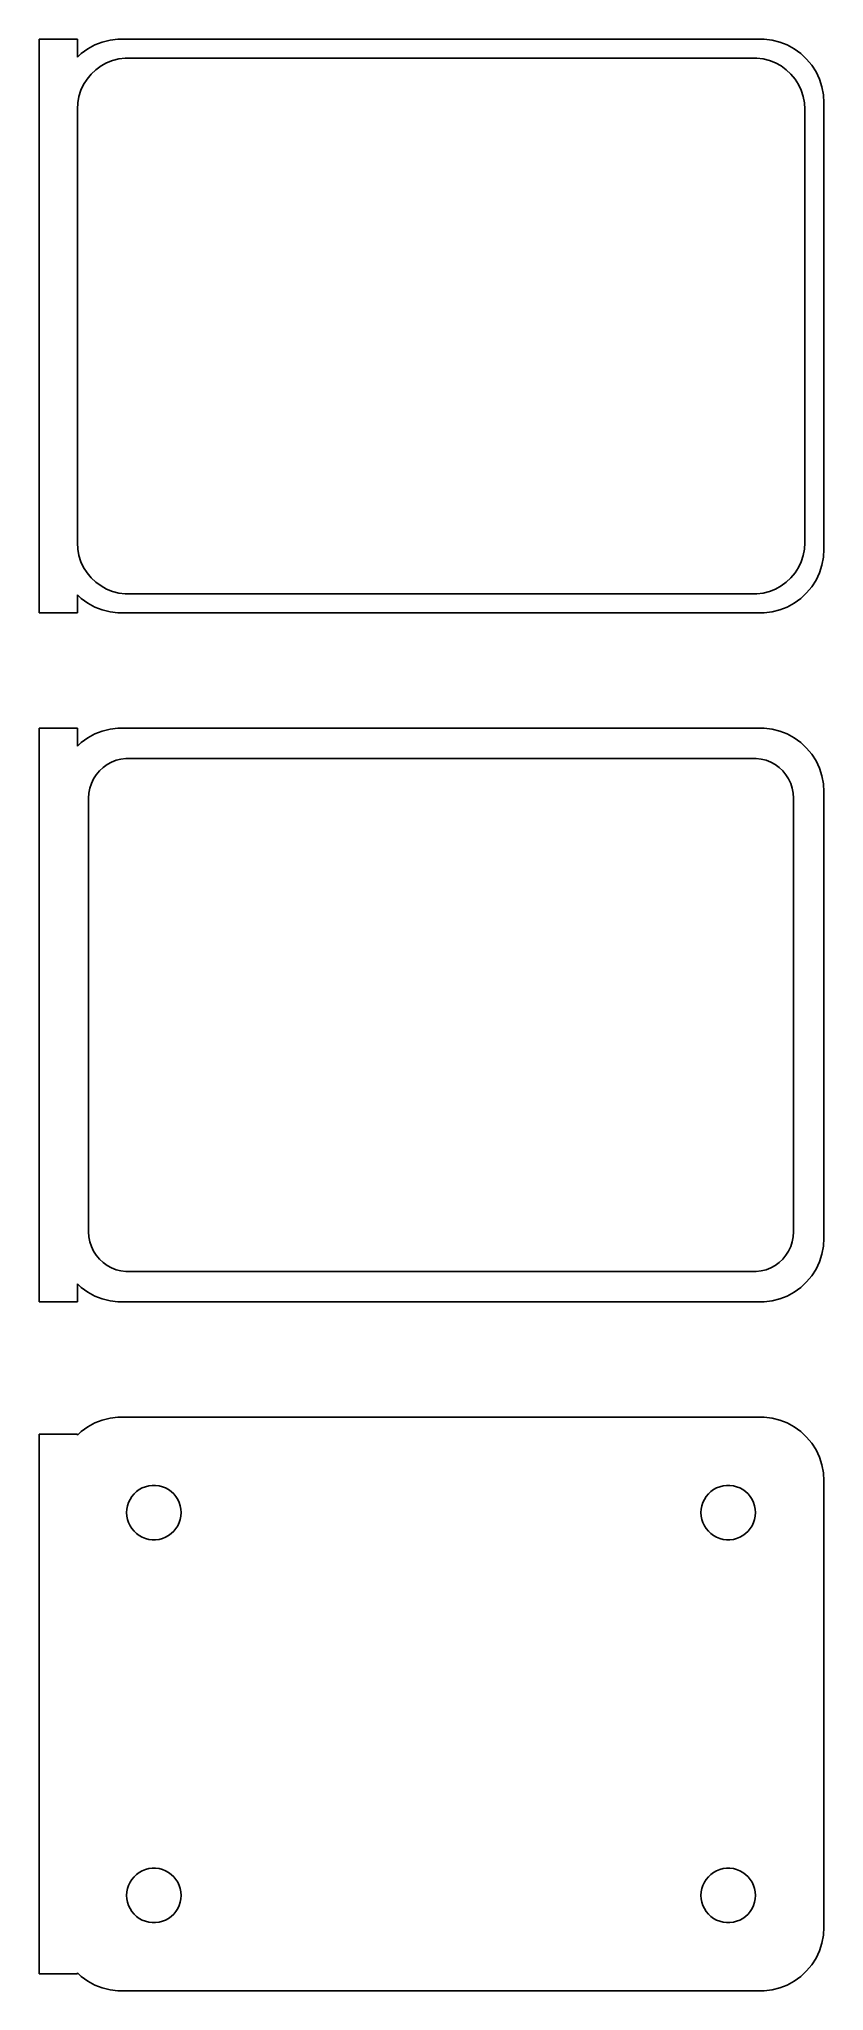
# Model space of a CAD drawing. Header units: metres. Extents: x -32 to 30, y 140 to 292.
import ezdxf

# ---------------------------------------------------------------- set-up
doc = ezdxf.new("R2010")
doc.units = ezdxf.units.M

msp = doc.modelspace()

# ---------------------------------------------------------------- linework, layer by layer
for p, q in [((-28.5, 292.49), (-31.5, 292.49)), ((-31.5, 292.49), (-31.5, 247.51)), ((-28.5, 291.059), (-28.5, 292.49)), ((-26.5451, 292.255), (-27.1289, 292.024)), ((-25.9369, 292.411), (-26.5451, 292.255)), ((-25.3139, 292.49), (-25.9369, 292.411)), ((25.3139, 292.49), (-25.3139, 292.49)), ((25.9369, 292.411), (25.3139, 292.49)), ((26.5451, 292.255), (25.9369, 292.411)), ((27.1289, 292.024), (26.5451, 292.255)), ((-28.1871, 291.353), (-28.5, 291.059)), ((-27.6791, 291.722), (-28.1871, 291.353)), ((-27.1289, 292.024), (-27.6791, 291.722)), ((-26.2031, 290.619), (-25.7361, 290.804)), ((-25.7361, 290.804), (-25.2495, 290.929)), ((-25.2495, 290.929), (-24.7512, 290.992)), ((-24.7512, 290.992), (24.7512, 290.992)), ((24.7512, 290.992), (25.2495, 290.929)), ((25.2495, 290.929), (25.7361, 290.804)), ((25.7361, 290.804), (26.2031, 290.619)), ((27.6791, 291.722), (27.1289, 292.024)), ((28.1871, 291.353), (27.6791, 291.722)), ((28.6448, 290.923), (28.1871, 291.353)), ((29.0451, 290.439), (28.6448, 290.923)), ((-28.0052, 288.927), (-27.7361, 289.351)), ((-27.7361, 289.351), (-27.4159, 289.738)), ((-27.4159, 289.738), (-27.0497, 290.082)), ((-27.0497, 290.082), (-26.6433, 290.377)), ((-26.6433, 290.377), (-26.2031, 290.619)), ((26.2031, 290.619), (26.6433, 290.377)), ((26.6433, 290.377), (27.0497, 290.082)), ((27.0497, 290.082), (27.4159, 289.738)), ((27.4159, 289.738), (27.7361, 289.351)), ((27.7361, 289.351), (28.0052, 288.927)), ((29.3815, 289.909), (29.0451, 290.439)), ((29.6489, 289.341), (29.3815, 289.909)), ((29.8429, 288.743), (29.6489, 289.341)), ((-28.4684, 287.501), (-28.3743, 287.995)), ((-28.3743, 287.995), (-28.2191, 288.472)), ((-28.2191, 288.472), (-28.0052, 288.927)), ((28.0052, 288.927), (28.2191, 288.472)), ((28.2191, 288.472), (28.3743, 287.995)), ((28.3743, 287.995), (28.4684, 287.501)), ((29.9606, 288.127), (29.8429, 288.743)), ((30, 287.5), (29.9606, 288.127)), ((-28.5, 287), (-28.4684, 287.501)), ((-28.5, 253), (-28.5, 287)), ((28.4684, 287.501), (28.5, 287)), ((28.5, 287), (28.5, 253)), ((30, 252.5), (30, 287.5)), ((-28.4684, 252.499), (-28.5, 253)), ((-28.3743, 252.005), (-28.4684, 252.499)), ((28.4684, 252.499), (28.3743, 252.005)), ((28.5, 253), (28.4684, 252.499)), ((29.9606, 251.873), (30, 252.5)), ((-28.2191, 251.528), (-28.3743, 252.005)), ((-28.0052, 251.073), (-28.2191, 251.528)), ((-27.7361, 250.649), (-28.0052, 251.073)), ((28.0052, 251.073), (27.7361, 250.649)), ((28.2191, 251.528), (28.0052, 251.073)), ((28.3743, 252.005), (28.2191, 251.528)), ((29.6489, 250.659), (29.8429, 251.257)), ((29.8429, 251.257), (29.9606, 251.873)), ((-27.4159, 250.262), (-27.7361, 250.649)), ((-27.0497, 249.918), (-27.4159, 250.262)), ((-26.6433, 249.623), (-27.0497, 249.918)), ((-26.2031, 249.381), (-26.6433, 249.623)), ((-25.7361, 249.196), (-26.2031, 249.381)), ((26.2031, 249.381), (25.7361, 249.196)), ((26.6433, 249.623), (26.2031, 249.381)), ((27.0497, 249.918), (26.6433, 249.623)), ((27.4159, 250.262), (27.0497, 249.918)), ((27.7361, 250.649), (27.4159, 250.262)), ((28.6448, 249.077), (29.0451, 249.561)), ((29.0451, 249.561), (29.3815, 250.091)), ((29.3815, 250.091), (29.6489, 250.659)), ((-28.5, 248.941), (-28.1871, 248.647)), ((-28.5, 247.51), (-28.5, 248.941)), ((-28.1871, 248.647), (-27.6791, 248.278)), ((-27.6791, 248.278), (-27.1289, 247.976)), ((-27.1289, 247.976), (-26.5451, 247.745)), ((-25.2495, 249.071), (-25.7361, 249.196)), ((-24.7512, 249.008), (-25.2495, 249.071)), ((24.7512, 249.008), (-24.7512, 249.008)), ((25.2495, 249.071), (24.7512, 249.008)), ((25.7361, 249.196), (25.2495, 249.071)), ((26.5451, 247.745), (27.1289, 247.976)), ((27.1289, 247.976), (27.6791, 248.278)), ((27.6791, 248.278), (28.1871, 248.647)), ((28.1871, 248.647), (28.6448, 249.077)), ((-31.5, 247.51), (-28.5, 247.51)), ((-26.5451, 247.745), (-25.9369, 247.589)), ((-25.9369, 247.589), (-25.3139, 247.51)), ((-25.3139, 247.51), (25.3139, 247.51)), ((25.3139, 247.51), (25.9369, 247.589)), ((25.9369, 247.589), (26.5451, 247.745)), ((-28.5, 238.479), (-31.5, 238.479)), ((-31.5, 238.479), (-31.5, 193.521)), ((-28.5, 237.059), (-28.5, 238.479)), ((-28.1871, 237.353), (-28.5, 237.059)), ((-27.6791, 237.722), (-28.1871, 237.353)), ((-27.1289, 238.024), (-27.6791, 237.722)), ((-26.5451, 238.255), (-27.1289, 238.024)), ((-25.9369, 238.411), (-26.5451, 238.255)), ((-25.3139, 238.49), (-25.9369, 238.411)), ((25.3139, 238.49), (-25.3139, 238.49)), ((25.9369, 238.411), (25.3139, 238.49)), ((26.5451, 238.255), (25.9369, 238.411)), ((27.1289, 238.024), (26.5451, 238.255)), ((27.6791, 237.722), (27.1289, 238.024)), ((28.1871, 237.353), (27.6791, 237.722)), ((28.6448, 236.923), (28.1871, 237.353)), ((-26.4842, 235.399), (-26.168, 235.628)), ((-26.168, 235.628), (-25.8254, 235.817)), ((-25.8254, 235.817), (-25.4619, 235.961)), ((-25.4619, 235.961), (-25.0833, 236.058)), ((-25.0833, 236.058), (-24.6954, 236.107)), ((-24.6954, 236.107), (24.6954, 236.107)), ((24.6954, 236.107), (25.0833, 236.058)), ((25.0833, 236.058), (25.4619, 235.961)), ((25.4619, 235.961), (25.8254, 235.817)), ((25.8254, 235.817), (26.168, 235.628)), ((26.168, 235.628), (26.4842, 235.399)), ((29.0451, 236.439), (28.6448, 236.923)), ((29.3815, 235.909), (29.0451, 236.439)), ((29.6489, 235.341), (29.3815, 235.909)), ((-27.5151, 233.774), (-27.3943, 234.146)), ((-27.3943, 234.146), (-27.2279, 234.5)), ((-27.2279, 234.5), (-27.0184, 234.83)), ((-27.0184, 234.83), (-26.7692, 235.131)), ((-26.7692, 235.131), (-26.4842, 235.399)), ((26.4842, 235.399), (26.7692, 235.131)), ((26.7692, 235.131), (27.0184, 234.83)), ((27.0184, 234.83), (27.2279, 234.5)), ((27.2279, 234.5), (27.3943, 234.146)), ((27.3943, 234.146), (27.5151, 233.774)), ((29.8429, 234.743), (29.6489, 235.341)), ((29.9606, 234.127), (29.8429, 234.743)), ((30, 233.5), (29.9606, 234.127)), ((-27.6129, 233), (-27.5884, 233.39)), ((-27.6129, 199), (-27.6129, 233)), ((-27.5884, 233.39), (-27.5151, 233.774)), ((27.5151, 233.774), (27.5884, 233.39)), ((27.5884, 233.39), (27.6129, 233)), ((27.6129, 233), (27.6129, 199)), ((30, 198.5), (30, 233.5)), ((-27.5884, 198.61), (-27.6129, 199)), ((27.6129, 199), (27.5884, 198.61)), ((-27.5151, 198.226), (-27.5884, 198.61)), ((-27.3943, 197.854), (-27.5151, 198.226)), ((-27.2279, 197.5), (-27.3943, 197.854)), ((-27.0184, 197.17), (-27.2279, 197.5)), ((27.2279, 197.5), (27.0184, 197.17)), ((27.3943, 197.854), (27.2279, 197.5)), ((27.5151, 198.226), (27.3943, 197.854)), ((27.5884, 198.61), (27.5151, 198.226)), ((29.8429, 197.257), (29.9606, 197.873)), ((29.9606, 197.873), (30, 198.5)), ((-26.7692, 196.869), (-27.0184, 197.17)), ((-26.4842, 196.601), (-26.7692, 196.869)), ((-26.168, 196.372), (-26.4842, 196.601)), ((-25.8254, 196.183), (-26.168, 196.372)), ((-25.4619, 196.039), (-25.8254, 196.183)), ((-25.0833, 195.942), (-25.4619, 196.039)), ((-24.6954, 195.893), (-25.0833, 195.942)), ((24.6954, 195.893), (-24.6954, 195.893)), ((25.0833, 195.942), (24.6954, 195.893)), ((25.4619, 196.039), (25.0833, 195.942)), ((25.8254, 196.183), (25.4619, 196.039)), ((26.168, 196.372), (25.8254, 196.183)), ((26.4842, 196.601), (26.168, 196.372)), ((26.7692, 196.869), (26.4842, 196.601)), ((27.0184, 197.17), (26.7692, 196.869)), ((29.0451, 195.561), (29.3815, 196.091)), ((29.3815, 196.091), (29.6489, 196.659)), ((29.6489, 196.659), (29.8429, 197.257)), ((-28.5, 193.521), (-28.5, 194.941)), ((-28.5, 194.941), (-28.1871, 194.647)), ((-28.1871, 194.647), (-27.6791, 194.278)), ((27.6791, 194.278), (28.1871, 194.647)), ((28.1871, 194.647), (28.6448, 195.077)), ((28.6448, 195.077), (29.0451, 195.561)), ((-31.5, 193.521), (-28.5, 193.521)), ((-27.6791, 194.278), (-27.1289, 193.976)), ((-27.1289, 193.976), (-26.5451, 193.745)), ((-26.5451, 193.745), (-25.9369, 193.589)), ((-25.9369, 193.589), (-25.3139, 193.51)), ((-25.3139, 193.51), (25.3139, 193.51)), ((25.3139, 193.51), (25.9369, 193.589)), ((25.9369, 193.589), (26.5451, 193.745)), ((26.5451, 193.745), (27.1289, 193.976)), ((27.1289, 193.976), (27.6791, 194.278)), ((-27.6791, 183.722), (-28.1871, 183.353)), ((-27.1289, 184.024), (-27.6791, 183.722)), ((-26.5451, 184.255), (-27.1289, 184.024)), ((-25.9369, 184.411), (-26.5451, 184.255)), ((-25.3139, 184.49), (-25.9369, 184.411)), ((25.3139, 184.49), (-25.3139, 184.49)), ((25.9369, 184.411), (25.3139, 184.49)), ((26.5451, 184.255), (25.9369, 184.411)), ((27.1289, 184.024), (26.5451, 184.255)), ((27.6791, 183.722), (27.1289, 184.024)), ((28.1871, 183.353), (27.6791, 183.722)), ((-28.5, 183.153), (-31.5, 183.153)), ((-31.5, 183.153), (-31.5, 140.847)), ((-28.1871, 183.353), (-28.5, 183.059)), ((-28.5, 183.059), (-28.5, 183.153)), ((28.6448, 182.923), (28.1871, 183.353)), ((29.0451, 182.439), (28.6448, 182.923)), ((29.3815, 181.909), (29.0451, 182.439)), ((29.6489, 181.341), (29.3815, 181.909)), ((29.8429, 180.743), (29.6489, 181.341)), ((29.9606, 180.127), (29.8429, 180.743)), ((-23.4091, 178.932), (-23.1598, 179.031)), ((-23.1598, 179.031), (-22.9001, 179.097)), ((-22.9001, 179.097), (-22.6341, 179.131)), ((-22.6341, 179.131), (-22.3659, 179.131)), ((-22.3659, 179.131), (-22.0999, 179.097)), ((-22.0999, 179.097), (-21.8401, 179.031)), ((-21.8401, 179.031), (-21.5908, 178.932)), ((21.5908, 178.932), (21.8401, 179.031)), ((21.8401, 179.031), (22.0999, 179.097)), ((22.0999, 179.097), (22.3659, 179.131)), ((22.3659, 179.131), (22.6341, 179.131)), ((22.6341, 179.131), (22.9001, 179.097)), ((22.9001, 179.097), (23.1598, 179.031)), ((23.1598, 179.031), (23.4091, 178.932)), ((30, 179.5), (29.9606, 180.127)), ((30, 144.5), (30, 179.5)), ((-24.6185, 177.268), (-24.5682, 177.531)), ((-24.5682, 177.531), (-24.4853, 177.786)), ((-24.4853, 177.786), (-24.3712, 178.029)), ((-24.3712, 178.029), (-24.2275, 178.255)), ((-24.2275, 178.255), (-24.0565, 178.462)), ((-24.0565, 178.462), (-23.8611, 178.645)), ((-23.8611, 178.645), (-23.6441, 178.803)), ((-23.6441, 178.803), (-23.4091, 178.932)), ((-21.5908, 178.932), (-21.3559, 178.803)), ((-21.3559, 178.803), (-21.1389, 178.645)), ((-21.1389, 178.645), (-20.9434, 178.462)), ((-20.9434, 178.462), (-20.7725, 178.255)), ((-20.7725, 178.255), (-20.6288, 178.029)), ((-20.6288, 178.029), (-20.5146, 177.786)), ((-20.5146, 177.786), (-20.4318, 177.531)), ((-20.4318, 177.531), (-20.3815, 177.268)), ((20.3815, 177.268), (20.4318, 177.531)), ((20.4318, 177.531), (20.5146, 177.786)), ((20.5146, 177.786), (20.6288, 178.029)), ((20.6288, 178.029), (20.7725, 178.255)), ((20.7725, 178.255), (20.9434, 178.462)), ((20.9434, 178.462), (21.1389, 178.645)), ((21.1389, 178.645), (21.3559, 178.803)), ((21.3559, 178.803), (21.5908, 178.932)), ((23.4091, 178.932), (23.6441, 178.803)), ((23.6441, 178.803), (23.8611, 178.645)), ((23.8611, 178.645), (24.0565, 178.462)), ((24.0565, 178.462), (24.2275, 178.255)), ((24.2275, 178.255), (24.3712, 178.029)), ((24.3712, 178.029), (24.4853, 177.786)), ((24.4853, 177.786), (24.5682, 177.531)), ((24.5682, 177.531), (24.6185, 177.268)), ((-24.6353, 177), (-24.6185, 177.268)), ((-24.6185, 176.732), (-24.6353, 177)), ((-24.5682, 176.469), (-24.6185, 176.732)), ((-24.4853, 176.214), (-24.5682, 176.469)), ((-24.3712, 175.971), (-24.4853, 176.214)), ((-24.2275, 175.745), (-24.3712, 175.971)), ((-20.6288, 175.971), (-20.7725, 175.745)), ((-20.5146, 176.214), (-20.6288, 175.971)), ((-20.4318, 176.469), (-20.5146, 176.214)), ((-20.3815, 176.732), (-20.4318, 176.469)), ((-20.3815, 177.268), (-20.3647, 177)), ((-20.3647, 177), (-20.3815, 176.732)), ((20.3647, 177), (20.3815, 177.268)), ((20.3815, 176.732), (20.3647, 177)), ((20.4318, 176.469), (20.3815, 176.732)), ((20.5146, 176.214), (20.4318, 176.469)), ((20.6288, 175.971), (20.5146, 176.214)), ((20.7725, 175.745), (20.6288, 175.971)), ((24.3712, 175.971), (24.2275, 175.745)), ((24.4853, 176.214), (24.3712, 175.971)), ((24.5682, 176.469), (24.4853, 176.214)), ((24.6185, 176.732), (24.5682, 176.469)), ((24.6185, 177.268), (24.6353, 177)), ((24.6353, 177), (24.6185, 176.732)), ((-24.0565, 175.538), (-24.2275, 175.745)), ((-23.8611, 175.355), (-24.0565, 175.538)), ((-23.6441, 175.197), (-23.8611, 175.355)), ((-23.4091, 175.068), (-23.6441, 175.197)), ((-23.1598, 174.969), (-23.4091, 175.068)), ((-22.9001, 174.903), (-23.1598, 174.969)), ((-22.6341, 174.869), (-22.9001, 174.903)), ((-22.3659, 174.869), (-22.6341, 174.869)), ((-22.0999, 174.903), (-22.3659, 174.869)), ((-21.8401, 174.969), (-22.0999, 174.903)), ((-21.5908, 175.068), (-21.8401, 174.969)), ((-21.3559, 175.197), (-21.5908, 175.068)), ((-21.1389, 175.355), (-21.3559, 175.197)), ((-20.9434, 175.538), (-21.1389, 175.355)), ((-20.7725, 175.745), (-20.9434, 175.538)), ((20.9434, 175.538), (20.7725, 175.745)), ((21.1389, 175.355), (20.9434, 175.538)), ((21.3559, 175.197), (21.1389, 175.355)), ((21.5908, 175.068), (21.3559, 175.197)), ((21.8401, 174.969), (21.5908, 175.068)), ((22.0999, 174.903), (21.8401, 174.969)), ((22.3659, 174.869), (22.0999, 174.903)), ((22.6341, 174.869), (22.3659, 174.869)), ((22.9001, 174.903), (22.6341, 174.869)), ((23.1598, 174.969), (22.9001, 174.903)), ((23.4091, 175.068), (23.1598, 174.969)), ((23.6441, 175.197), (23.4091, 175.068)), ((23.8611, 175.355), (23.6441, 175.197)), ((24.0565, 175.538), (23.8611, 175.355)), ((24.2275, 175.745), (24.0565, 175.538)), ((-24.2275, 148.255), (-24.0565, 148.462)), ((-24.0565, 148.462), (-23.8611, 148.645)), ((-23.8611, 148.645), (-23.6441, 148.803)), ((-23.6441, 148.803), (-23.4091, 148.932)), ((-23.4091, 148.932), (-23.1598, 149.031)), ((-23.1598, 149.031), (-22.9001, 149.097)), ((-22.9001, 149.097), (-22.6341, 149.131)), ((-22.6341, 149.131), (-22.3659, 149.131)), ((-22.3659, 149.131), (-22.0999, 149.097)), ((-22.0999, 149.097), (-21.8401, 149.031)), ((-21.8401, 149.031), (-21.5908, 148.932)), ((-21.5908, 148.932), (-21.3559, 148.803)), ((-21.3559, 148.803), (-21.1389, 148.645)), ((-21.1389, 148.645), (-20.9434, 148.462)), ((-20.9434, 148.462), (-20.7725, 148.255)), ((20.7725, 148.255), (20.9434, 148.462)), ((20.9434, 148.462), (21.1389, 148.645)), ((21.1389, 148.645), (21.3559, 148.803)), ((21.3559, 148.803), (21.5908, 148.932)), ((21.5908, 148.932), (21.8401, 149.031)), ((21.8401, 149.031), (22.0999, 149.097)), ((22.0999, 149.097), (22.3659, 149.131)), ((22.3659, 149.131), (22.6341, 149.131)), ((22.6341, 149.131), (22.9001, 149.097)), ((22.9001, 149.097), (23.1598, 149.031)), ((23.1598, 149.031), (23.4091, 148.932)), ((23.4091, 148.932), (23.6441, 148.803)), ((23.6441, 148.803), (23.8611, 148.645)), ((23.8611, 148.645), (24.0565, 148.462)), ((24.0565, 148.462), (24.2275, 148.255)), ((-24.6353, 147), (-24.6185, 147.268)), ((-24.6185, 146.732), (-24.6353, 147)), ((-24.6185, 147.268), (-24.5682, 147.531)), ((-24.5682, 147.531), (-24.4853, 147.786)), ((-24.4853, 147.786), (-24.3712, 148.029)), ((-24.3712, 148.029), (-24.2275, 148.255)), ((-20.7725, 148.255), (-20.6288, 148.029)), ((-20.6288, 148.029), (-20.5146, 147.786)), ((-20.5146, 147.786), (-20.4318, 147.531)), ((-20.4318, 147.531), (-20.3815, 147.268)), ((-20.3815, 147.268), (-20.3647, 147)), ((-20.3647, 147), (-20.3815, 146.732)), ((20.3647, 147), (20.3815, 147.268)), ((20.3815, 146.732), (20.3647, 147)), ((20.3815, 147.268), (20.4318, 147.531)), ((20.4318, 147.531), (20.5146, 147.786)), ((20.5146, 147.786), (20.6288, 148.029)), ((20.6288, 148.029), (20.7725, 148.255)), ((24.2275, 148.255), (24.3712, 148.029)), ((24.3712, 148.029), (24.4853, 147.786)), ((24.4853, 147.786), (24.5682, 147.531)), ((24.5682, 147.531), (24.6185, 147.268)), ((24.6185, 147.268), (24.6353, 147)), ((24.6353, 147), (24.6185, 146.732)), ((-24.5682, 146.469), (-24.6185, 146.732)), ((-24.4853, 146.214), (-24.5682, 146.469)), ((-24.3712, 145.971), (-24.4853, 146.214)), ((-24.2275, 145.745), (-24.3712, 145.971)), ((-24.0565, 145.538), (-24.2275, 145.745)), ((-23.8611, 145.355), (-24.0565, 145.538)), ((-23.6441, 145.197), (-23.8611, 145.355)), ((-21.1389, 145.355), (-21.3559, 145.197)), ((-20.9434, 145.538), (-21.1389, 145.355)), ((-20.7725, 145.745), (-20.9434, 145.538)), ((-20.6288, 145.971), (-20.7725, 145.745)), ((-20.5146, 146.214), (-20.6288, 145.971)), ((-20.4318, 146.469), (-20.5146, 146.214)), ((-20.3815, 146.732), (-20.4318, 146.469)), ((20.4318, 146.469), (20.3815, 146.732)), ((20.5146, 146.214), (20.4318, 146.469)), ((20.6288, 145.971), (20.5146, 146.214)), ((20.7725, 145.745), (20.6288, 145.971)), ((20.9434, 145.538), (20.7725, 145.745)), ((21.1389, 145.355), (20.9434, 145.538)), ((21.3559, 145.197), (21.1389, 145.355)), ((23.8611, 145.355), (23.6441, 145.197)), ((24.0565, 145.538), (23.8611, 145.355)), ((24.2275, 145.745), (24.0565, 145.538)), ((24.3712, 145.971), (24.2275, 145.745)), ((24.4853, 146.214), (24.3712, 145.971)), ((24.5682, 146.469), (24.4853, 146.214)), ((24.6185, 146.732), (24.5682, 146.469)), ((-23.4091, 145.068), (-23.6441, 145.197)), ((-23.1598, 144.969), (-23.4091, 145.068)), ((-22.9001, 144.903), (-23.1598, 144.969)), ((-22.6341, 144.869), (-22.9001, 144.903)), ((-22.3659, 144.869), (-22.6341, 144.869)), ((-22.0999, 144.903), (-22.3659, 144.869)), ((-21.8401, 144.969), (-22.0999, 144.903)), ((-21.5908, 145.068), (-21.8401, 144.969)), ((-21.3559, 145.197), (-21.5908, 145.068)), ((21.5908, 145.068), (21.3559, 145.197)), ((21.8401, 144.969), (21.5908, 145.068)), ((22.0999, 144.903), (21.8401, 144.969)), ((22.3659, 144.869), (22.0999, 144.903)), ((22.6341, 144.869), (22.3659, 144.869)), ((22.9001, 144.903), (22.6341, 144.869)), ((23.1598, 144.969), (22.9001, 144.903)), ((23.4091, 145.068), (23.1598, 144.969)), ((23.6441, 145.197), (23.4091, 145.068)), ((29.8429, 143.257), (29.9606, 143.873)), ((29.9606, 143.873), (30, 144.5)), ((29.3815, 142.091), (29.6489, 142.659)), ((29.6489, 142.659), (29.8429, 143.257)), ((-31.5, 140.847), (-28.5, 140.847)), ((-28.5, 140.847), (-28.5, 140.941)), ((-28.5, 140.941), (-28.1871, 140.647)), ((28.1871, 140.647), (28.6448, 141.077)), ((28.6448, 141.077), (29.0451, 141.561)), ((29.0451, 141.561), (29.3815, 142.091)), ((-28.1871, 140.647), (-27.6791, 140.278)), ((-27.6791, 140.278), (-27.1289, 139.976)), ((-27.1289, 139.976), (-26.5451, 139.745)), ((-26.5451, 139.745), (-25.9369, 139.589)), ((-25.9369, 139.589), (-25.3139, 139.51)), ((-25.3139, 139.51), (25.3139, 139.51)), ((25.3139, 139.51), (25.9369, 139.589)), ((25.9369, 139.589), (26.5451, 139.745)), ((26.5451, 139.745), (27.1289, 139.976)), ((27.1289, 139.976), (27.6791, 140.278)), ((27.6791, 140.278), (28.1871, 140.647))]:
    msp.add_line(p, q)

doc.saveas('drawing.dxf')
